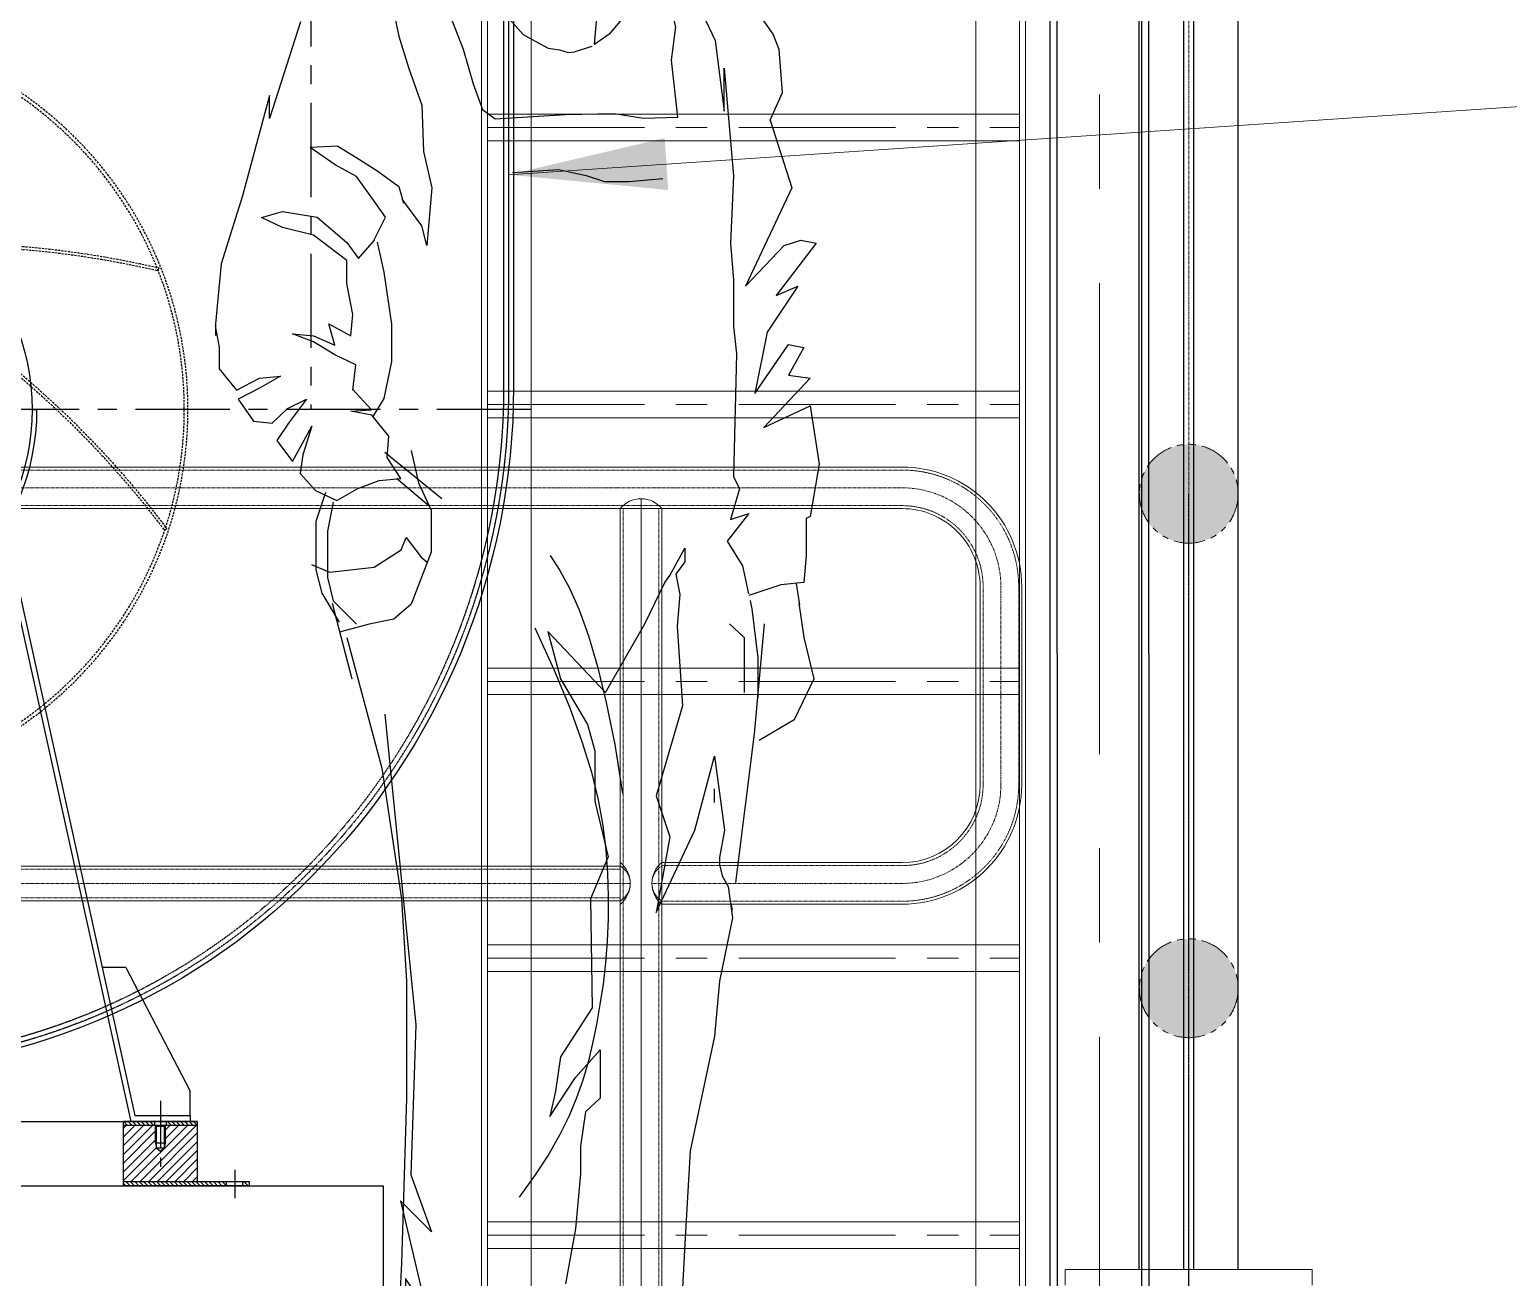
# Model space of a CAD drawing. Header units: millimetres. Extents: x -243837 to -5443, y 40 to 285140.
# Drawn here: x -87908 to -86412, y 127750 to 129011 of the extents above; entities that cross this region are included whole.
import ezdxf

# ---------------------------------------------------------------- set-up
doc = ezdxf.new("R2010")
doc.units = ezdxf.units.MM
for name, pattern in [('0', [0]), ('CENTER', [50.8, 31.75, -6.35, 6.35, -6.35]), ('CENTER2', [1.125, 0.75, -0.125, 0.125, -0.125]), ('DASHED', [0.75, 0.5, -0.25]), ('HIDDEN2', [0.1875, 0.125, -0.0625]), ('PHANTOM', [63.5, 31.75, -6.35, 6.35, -6.35, 6.35, -6.35])]:
    doc.linetypes.add(name, pattern=pattern)
for name, color, linetype, lineweight in [('CEN', 1, 'CENTER', 9), ('Conitnuous', 7, 'Continuous', 25), ('DIM', 1, 'Continuous', 9), ('kadyan', 143, 'Continuous', 13), ('OD-44.45NB PIPE', 30, 'Continuous', 13), ('phantom', 4, 'PHANTOM', 5), ('R-OBJECT', 2, 'Continuous', 20)]:
    doc.layers.add(name, color=color, linetype=linetype, lineweight=lineweight)
for name, color, linetype in [('center', 1, 'CENTER2'), ('DAS', 3, 'DASHED'), ('M_CENTERLINE', 4, 'CENTER'), ('M_HATCH', 8, 'Continuous'), ('M_HID', 3, 'HIDDEN2'), ('M_VIS', 2, 'Continuous'), ('MISC', 7, 'Continuous')]:
    doc.layers.add(name, color=color, linetype=linetype)
doc.styles.add('KA', font='romans.shx', dxfattribs={"width": 0.7})
doc.dimstyles.new('rakesh', dxfattribs={"dimscale": 160, "dimtxt": 2.5, "dimasz": 1, "dimexe": 0.8, "dimexo": 0.8, "dimgap": 1, "dimtad": 1, "dimdec": 0, "dimzin": 0, "dimdsep": 46, "dimtxsty": 'KA', "dimblk": 'OBLIQUE', "dimcen": 1.5, "dimclrd": 1, "dimclre": 1, "dimclrt": 2, "dimadec": 0, "dimazin": 0, "dimtfac": 1, "dimtdec": 0, "dimtmove": 0, "dimatfit": 2, "dimfxl": 0, "dimtolj": 1, "dimtzin": 0, "dimlwd": -1, "dimlwe": -1, "dimarcsym": 1})

# ---------------------------------------------------------------- blocks, each defined once
blk = doc.blocks.new('A$C1A88467A')
at = {"color": 6, "linetype": 'HIDDEN2', "lineweight": 5, "ltscale": 0.01}
for p, q in [((-475.2, 1024), (-763.8, 1024, 0.4)), ((-475.2, 1024), (763.8, 1024)), ((-475.2, 988), (-763.8, 988, 0.4)), ((-475.2, 988), (763.8, 988)), ((-517.8, 6, 0.4), (-517.8, 985, 0.4)), ((-517.8, 6, 0.4), (-517.8, 985, 0.4)), ((-481.8, 6, 0.4), (-481.8, 985, 0.4)), ((-481.8, 6, 0.4), (-481.8, 985, 0.4)), ((-763.8, 624, 0.4), (-520.8, 624, 0.4)), ((-475.2, 620.5), (-478.8, 620.5, 0.4)), ((-475.2, 620.5), (478.8, 620.5)), ((-763.8, 588, 0.4), (-520.8, 588, 0.4)), ((-475.2, 591.5), (-478.8, 591.5, 0.4)), ((-475.2, 591.5), (478.8, 591.5))]:
    blk.add_line(p, q, dxfattribs=at)
at = {"color": 1, "linetype": 'CENTER', "lineweight": 13, "ltscale": 0.1}
for p, q in [((-475.2, 1006), (-763.8, 1006, 0.4)), ((-475.2, 1006), (763.8, 1006)), ((-499.8, -7.8, 0.4), (-499.8, 995, 0.4)), ((-499.8, -10.2, 0.4), (-499.8, 995, 0.4)), ((-763.8, 606, 0.4), (-510.9, 606, 0.4)), ((-475.2, 606), (-488.9, 606, 0.4)), ((-475.2, 606), (488.9, 606))]:
    blk.add_line(p, q, dxfattribs=at)
at = {"color": 6, "linetype": 'HIDDEN2', "lineweight": 5, "ltscale": 0.01}
for points in [[(-763.8, 588, -0.414212), (-881.8, 706), (-881.8, 906, -0.414214), (-763.8, 1024, -0.414214)], [(-763.8, 624, -0.414212), (-845.8, 706), (-845.8, 906, -0.414214), (-763.8, 988, -0.414214)]]:
    blk.add_lwpolyline(points, format="xyb", dxfattribs=at)
at = {"color": 1, "linetype": 'CENTER', "lineweight": 13, "ltscale": 0.1}
blk.add_lwpolyline([(-763.8, 606, -0.414212), (-863.8, 706), (-863.8, 906, -0.414214), (-763.8, 1006)], format="xyb", dxfattribs=at)
at = {"layer": 'OD-44.45NB PIPE', "lineweight": 13}
for p, q in [((-475.2, 1027), (-763.8, 1027, 0.4)), ((-475.2, 1027), (763.8, 1027)), ((-475.2, 985), (-763.8, 985, 0.4)), ((-520.8, 6, 0.4), (-520.8, 985, 0.4)), ((-520.8, 6, 0.4), (-520.8, 985, 0.4)), ((-478.8, 6, 0.4), (-478.8, 985, 0.4)), ((-478.8, 6, 0.4), (-478.8, 985, 0.4)), ((-475.2, 985), (763.8, 985)), ((-763.8, 627, 0.4), (-520.8, 627, 0.4)), ((-475.2, 623.5), (-478.8, 623.5, 0.4)), ((-475.2, 623.5), (478.8, 623.5)), ((-763.8, 585, 0.4), (-520.8, 585, 0.4)), ((-475.2, 588.5), (-478.8, 588.5, 0.4)), ((-475.2, 588.5), (478.8, 588.5))]:
    blk.add_line(p, q, dxfattribs=at)
for points in [[(-763.8, 585, -0.414212), (-884.8, 706), (-884.8, 906, -0.414214), (-763.8, 1027, -0.414214)], [(-763.8, 627, -0.414212), (-842.8, 706), (-842.8, 906, -0.414214), (-763.8, 985, -0.414214)]]:
    blk.add_lwpolyline(points, format="xyb", dxfattribs=at)
for centre, radius, start, end in [((-499.8, 968, 0.4), 27, 38.9924, 141.0112), ((-499.8, 968, 0.4), 27, 38.9924, 141.0112), ((-537.9, 606, 0.4), 27.1, 309.0739, 50.9272), ((-531.1, 606, 0.4), 20.3, 300.5097, 59.4892), ((-531.1, 606, 0.4), 20.3, 300.5097, 59.4892), ((-468.6, 606, 0.4), 20.3, 120.5108, 239.4903), ((-461.8, 606, 0.4), 27.1, 129.0728, 230.9261)]:
    blk.add_arc(centre, radius, start, end, dxfattribs=at)
blk = doc.blocks.new('MAN1')
at = {"layer": 'MISC'}
for p, q in [((14.8, 1442.4), (19.2, 1496.5)), ((-244.8, 1339.8), (-273, 1338.2)), ((-244.8, 1339.8), (-226.6, 1328.4)), ((-226.6, 1328.4), (-204.5, 1314.3)), ((-204.5, 1314.3), (-183.1, 1298.9)), ((-183.1, 1298.9), (-178.4, 1282.1)), ((-322.2, 1267.5), (-300.8, 1273.5)), ((-300.8, 1273.5), (-265.8, 1267.8)), ((-300.8, 1257.5), (-322.2, 1267.5)), ((-269.7, 1249.8), (-300.8, 1257.5)), ((-265.8, 1267.8), (-236, 1242.1)), ((-236, 1224.1), (-269.7, 1249.8)), ((-236, 1242.1), (-223.9, 1226.1)), ((-223.9, 1226.1), (-207.9, 1244.7)), ((-236, 1200.7), (-236, 1224.1)), ((-229.9, 1169.3), (-236, 1200.7)), ((-231.9, 1147.9), (-229.9, 1169.3)), ((-369, 1157.9), (-365, 1136.5)), ((-254, 1159.9), (-231.9, 1147.9)), ((-248, 1138.5), (-254, 1159.9)), ((-290.8, 1149.9), (-269.4, 1147.9)), ((-269.4, 1141.8), (-290.8, 1149.9)), ((-269.4, 1147.9), (-248, 1138.5)), ((-248, 1128.5), (-269.4, 1141.8)), ((-365, 1136.5), (-365, 1114.4)), ((-226.6, 1118.5), (-248, 1128.5)), ((-365, 1114.4), (-347.6, 1093)), ((-302.8, 1107.1), (-324.2, 1095.1)), ((-324.2, 1105.1), (-302.8, 1107.1)), ((-229.7, 1093), (-226.6, 1118.5)), ((-347.6, 1093), (-324.2, 1105.1)), ((-324.2, 1095.1), (-345.6, 1083.7)), ((-210.8, 1073.1), (-230.2, 1093.9)), ((-345.6, 1083.7), (-330.2, 1061.6)), ((-295.9, 1074.4), (-276.5, 1083.7)), ((-276.5, 1083.7), (-295, 1059.6)), ((-311.2, 1059.6), (-295.9, 1074.4)), ((-231.9, 1071.7), (-210.8, 1073.1)), ((-210.6, 1067.6), (-231.9, 1071.7)), ((-193.2, 1046.3), (-210.6, 1067.6)), ((-330.2, 1061.6), (-311.2, 1059.6)), ((-295, 1059.6), (-306.8, 1042.2)), ((-290.8, 1020.9), (-271.4, 1056.4)), ((-271.4, 1056.4), (-280.2, 1027.6)), ((-306.8, 1042.2), (-290.8, 1020.9)), ((-195.2, 1024.9), (-193.2, 1046.3)), ((-280.2, 1027.6), (-283, 1008.6)), ((-181.1, 1003.5), (-195.2, 1024.9)), ((-283, 1008.6), (-267.4, 991.4)), ((-203.2, 1001.5), (-181.1, 1003.5)), ((-267.4, 991.4), (-246, 981.4)), ((-246, 981.4), (-224.6, 993.4)), ((-224.6, 993.4), (-203.2, 1001.5)), ((90.9, 905.5), (105.9, 933.3)), ((105.9, 933.3), (105.9, 919.4)), ((105.9, 919.4), (96.9, 906.9)), ((65.7, 856.8), (85.8, 898.5)), ((85.8, 898.5), (90.9, 905.5)), ((96.9, 906.9), (101.1, 886.3)), ((101.1, 886.3), (98.4, 854.2)), ((222.2, 875.8), (219, 897.3)), ((221.5, 877.7), (226.5, 842.9)), ((25.8, 787.2), (65.7, 856.8)), ((98.4, 854.2), (103.8, 773.8)), ((151.1, 856.8), (166.2, 842.9)), ((186.3, 856.8), (176.3, 745.6)), ((-235.7, 842.9), (-200.5, 710.8)), ((-32.7, 848.8), (-19.7, 801.2)), ((-32.7, 848.8), (25.8, 787.2)), ((166.2, 842.9), (166.2, 815.1)), ((226.5, 842.9), (236.6, 801.2)), ((166.2, 815.1), (166.2, 787.3)), ((-19.7, 801.2), (7.5, 755)), ((236.6, 801.2), (216.5, 759.5)), ((103.8, 773.8), (77, 682.7)), ((7.5, 755), (15.1, 728.3)), ((216.5, 759.5), (181.3, 738.6)), ((176.3, 745.6), (157.3, 595)), ((15.1, 728.3), (15.1, 677.4)), ((116, 648.2), (135.9, 722.9)), ((135.9, 722.9), (146.1, 648.2)), ((-200.5, 710.8), (-180.4, 578.7)), ((136.1, 676.1), (136.1, 690)), ((136.1, 690), (136.1, 690)), ((15.1, 677.4), (28.5, 621.1)), ((77, 682.7), (90.9, 641.3)), ((77, 564.9), (116, 648.2)), ((146.1, 648.2), (141.1, 620.4)), ((90.9, 641.3), (77, 564.9)), ((28.5, 621.1), (10.5, 578.7)), ((141.1, 620.4), (141.1, 613.5)), ((141.1, 613.5), (143.9, 601.8)), ((143.9, 601.8), (150, 591)), ((150, 591), (154.3, 559.5)), ((-180.4, 578.7), (-175.4, 495.3)), ((10.5, 578.7), (12.4, 468.4)), ((152.9, 572.4), (153.8, 567.1)), ((154.3, 559.5), (141.1, 495.3)), ((-175.4, 495.3), (-175.4, 377.1)), ((141.1, 495.3), (136.1, 439.7)), ((12.4, 468.4), (-19.7, 418.8)), ((136.1, 439.7), (111.5, 323.7)), ((-4.6, 398), (20.5, 425.8)), ((20.5, 425.8), (20.5, 377.1)), ((-19.7, 418.8), (-24.7, 384.1)), ((-30.4, 358.5), (-4.6, 398)), ((-175.4, 377.1), (-180.4, 210.2)), ((-24.7, 384.1), (-30.4, 358.5)), ((20.5, 377.1), (5.5, 363.2)), ((5.5, 363.2), (0.4, 328.4)), ((0.4, 328.4), (0.4, 300.6)), ((111.5, 323.7), (106.2, 229.9)), ((0.4, 300.6), (-4.6, 245)), ((-4.6, 245), (-14.6, 189.4)), ((106.2, 229.9), (103.5, 179)), ((-180.4, 210.2), (-185.5, 112.9))]:
    blk.add_line(p, q, dxfattribs=at)
for points in [[(-163.5, 1519.4), (-155.8, 1506.6), (-133.6, 1477.5), (-118.2, 1437.8), (-108.2, 1402.7), (-98.5, 1376.6), (-85.7, 1367.2), (-14.8, 1371.5), (34.5, 1372.6), (64.3, 1367.8), (98.9, 1368.9), (92.6, 1426.6), (97.1, 1460.4), (87.4, 1497.9), (68.5, 1527.3), (35.6, 1552.1)], [(35.6, 1552.1), (49.5, 1518), (49.5, 1493), (44.5, 1470.4), (29.5, 1452.8), (14.8, 1442.4)], [(192.3, 1365.9), (204.8, 1393.8), (201.6, 1437.3), (195.4, 1452.8), (173.7, 1483.9)], [(111.7, 1499.3), (136.6, 1446.5), (145.9, 1375), (145.9, 1418.5), (155.2, 1309.8), (152.1, 1241.5), (155.2, 1204.2), (155.2, 1157.6), (158.3, 1129.7), (155.2, 1005.5), (161.4, 993), (152.1, 962), (170.7, 968.2), (149, 940.2), (164.5, 915.4), (170.6, 886.9)], [(-205, 1507.7), (-191.7, 1491), (-183.3, 1451), (-173.3, 1419.3), (-160, 1381), (-158.3, 1334.3), (-150, 1297.6), (-155, 1239.2), (-160, 1259.2), (-180, 1285.9)], [(-90, 1496.5), (-73.6, 1470.6), (-57.6, 1452.4), (-45.3, 1445.8), (-32.2, 1438.6), (-20.6, 1437.1), (-11.8, 1434.2), (-5.3, 1434.9)], [(-282.7, 1465.4), (-314, 1367.5), (-314, 1391), (-341.4, 1289.3), (-362.9, 1220.8), (-368.8, 1160.1), (-368.8, 1148.3)], [(12.2, 1440.5), (12, 1440.3), (-5.3, 1434.9)], [(192.3, 1365.9), (214.1, 1297.5), (167.5, 1198.1), (206.4, 1239.2), (223.4, 1244.7), (238.9, 1241.6), (198.5, 1188.8), (220.3, 1198.1), (189.2, 1151.5), (176.8, 1089.4), (211, 1139.1), (226.5, 1136), (211, 1108), (232.7, 1104.9), (186.1, 1055.2), (232.7, 1077), (242, 1018), (232.7, 965.2), (228.7, 963.2), (228.7, 925.6), (226.5, 898.5), (226.5, 898.5), (203.2, 896.1), (170.9, 885.3)], [(-208.4, 1244.2), (-196.7, 1267.7), (-210.4, 1287.3), (-226, 1308.8), (-247.5, 1320.6), (-273, 1338.2)], [(-68.3, 1313.1), (-21.7, 1316.2), (6.2, 1310), (24.8, 1303.8), (49.7, 1303.8), (83.8, 1306.9)], [(-205.1, 1242.5), (-198.3, 1212.2), (-190.8, 1159.6), (-190.8, 1122), (-198.3, 1084.4), (-209.6, 1066.2)], [(-170.7, 1031.8), (-163.2, 999.2), (-150.7, 971.6), (-150.7, 929), (-170.7, 876.4), (-188.3, 861.3), (-213.3, 856.3), (-240.8, 848.8), (-243, 848.3)], [(-197.4, 1030.4), (-139.9, 983.3)], [(-185.7, 1004), (-152.7, 976.1)], [(-257.3, 989.6), (-267.1, 960.2), (-267.1, 930.9), (-267.1, 911.3), (-261.2, 887.8), (-243.6, 858.5)], [(-249.5, 979.8), (-255.3, 950.4), (-255.3, 903.5), (-249.5, 880), (-226, 856.5)], [(-271.6, 916.8), (-253.3, 909), (-208.3, 914), (-180.8, 931.5), (-175.8, 944.1), (-160.7, 924), (-154.5, 919)], [(-30.1, 925.7), (-20.3, 910.7), (-10.5, 892.6), (-0.9, 870.7), (8.5, 844.7), (17.7, 813.6), (26.6, 777.1), (35.1, 734.5), (43.1, 685.1)], [(-250.8, 877.7), (-230.7, 801.2)], [(172.1, 880.1), (173.8, 871.9), (180, 822.2), (180, 781.8)], [(-45.7, 852.5), (-26.2, 809.8), (-10.4, 771.7), (2, 737.6), (11.5, 706.7), (18.4, 678.6), (23.2, 652.6), (26.2, 628), (27.9, 604.4), (28.6, 581.2), (28.4, 558.3), (27.4, 535.9), (25.7, 513.9), (23.3, 492.5), (20.2, 471.7), (16.7, 451.6), (12.6, 432.2), (8.1, 413.6), (2.9, 395.4), (-3.4, 377.4), (-11, 359.2), (-20.3, 340.4), (-31.6, 320.6), (-45.2, 299.6), (-61.4, 277)], [(-197.4, 765.2), (-166, 451.2), (-171.2, 299.5), (-150.3, 242), (-181.7, 273.4), (-155.5, 163.5), (-176.4, 194.9), (-176.4, 116.4), (-171.2, 74.6), (-92.8, 53.6), (-3.9, 95.5), (-14.4, 74.6)]]:
    blk.add_lwpolyline(points, dxfattribs=at)
blk = doc.blocks.new('A$C042B05C4$0$')
at = {"layer": 'DAS', "color": 8}
for p, q in [((634.7, 1041.2), (631, 1039.7)), ((279.4, 989.9), (277.6, 986.3)), ((939.8, 852.2), (936, 853.3)), ((461.8, 750.2), (461.4, 746.2)), ((620.3, 740.4), (617.5, 737.5)), ((40.2, 722.2), (41.1, 718.3)), ((334, 655.9), (336.3, 652.6)), ((735.4, 630.9), (731.4, 630.6)), ((1052, 511.2), (1049.8, 514.5)), ((296.8, 501.5), (300.6, 500.4)), ((753.2, 473.1), (750, 475.4)), ((29, 363.4), (32.2, 361)), ((367.5, 359.2), (371.1, 360.9)), ((665.4, 340.7), (664.4, 344.6)), ((513.1, 295.7), (514.8, 299.4)), ((918.8, 177.8), (919.3, 181.8)), ((251.1, 81.4), (255.1, 81.6)), ((602.5, 8.1), (605.4, 10.8))]:
    blk.add_line(p, q, dxfattribs=at)
at = {"layer": 'DAS', "color": 8, "ltscale": 6}
for radius in [527.5, 522.5]:
    blk.add_circle((527.5, 527.5), radius, dxfattribs=at)
at = {"layer": 'DAS', "color": 8}
blk.add_circle((527.5, 527.5), 228.5, dxfattribs=at)
at = {"layer": 'DAS', "color": 8, "ltscale": 6}
for centre, radius, start, end in [((-571.5, 527.5), 1307, 4.5234, 23.0698), ((-571.5, 527.5), 1311, 4.5234, 23.0698), ((-314.4, -178.9), 1307, 44.5234, 63.0698), ((-314.4, -178.9), 1311, 44.5234, 63.0698), ((-314.4, 1233.9), 1307, 324.5234, 343.0698), ((-314.4, 1233.9), 1311, 324.5234, 343.0698), ((336.7, -554.8), 1311, 84.5234, 103.0698), ((336.7, -554.8), 1307, 84.5234, 103.0698), ((1077, -424.3), 1311, 124.5234, 143.0698), ((1077, -424.3), 1307, 124.5234, 143.0698), ((336.7, 1609.8), 1307, 284.5234, 303.0698), ((336.7, 1609.8), 1311, 284.5234, 303.0698), ((1560.2, 151.6), 1311, 164.5234, 183.0698), ((1560.2, 151.6), 1307, 164.5234, 183.0698), ((1560.2, 903.4), 1311, 204.5234, 223.0698), ((1560.2, 903.4), 1307, 204.5234, 223.0698), ((1077, 1479.3), 1311, 244.5234, 263.0698), ((1077, 1479.3), 1307, 244.5234, 263.0698)]:
    blk.add_arc(centre, radius, start, end, dxfattribs=at)
blk = doc.blocks.new('A$C59932330')
at = {"layer": 'M_HATCH'}
h = blk.add_hatch(dxfattribs=at)
h.set_pattern_fill('ANSI31', color=8, scale=25, style=0)
h.set_pattern_definition([(45, (-657.2017, 537.443), (-2.209709, 2.209709), [])])
h.paths.add_polyline_path([(-5.9, 7), (-5.9, 11), (-37.5, 11), (-37.5, 7)])
h.paths.add_polyline_path([(5.9, 11), (5.9, 7), (37.5, 7), (37.5, 11)])
h = blk.add_hatch(dxfattribs=at)
h.set_pattern_fill('ANSI31', color=8, scale=50, angle=90, style=0)
h.set_pattern_definition([(135, (-657.202, 544.443), (-4.419417, -4.419417), [])])
h.paths.add_polyline_path([(-37.5, 7), (-37.5, -50), (0, -50), (0, -18.9), (-4, -16), (-5, -11), (-5, 7)])
h.paths.add_polyline_path([(37.5, 7), (5, 7), (5, -11), (4, -16), (0, -18.9), (0, -50), (37.5, -50)])
h = blk.add_hatch(dxfattribs=at)
h.set_pattern_fill('ANSI31', color=8, scale=25, style=0)
h.set_pattern_definition([(45, (-930.6763, 638.6788), (-2.209709, 2.209709), [])])
h.paths.add_polyline_path([(-90, -54), (-83.3, -54), (-83.3, -50), (-90, -50)])
h.paths.add_polyline_path([(0, -54), (0, -50), (-66.8, -50), (-66.8, -54)])
h.paths.add_polyline_path([(0, -50), (0, -54), (37.5, -54), (37.5, -50)])
at = {"layer": 'M_CENTERLINE', "color": 8, "linetype": 'CENTER', "ltscale": 1.5}
for p, q in [((0, 31.9), (0, -42.6)), ((-75, -37.9), (-75, -66.4))]:
    blk.add_line(p, q, dxfattribs=at)
at = {"layer": 'M_VIS', "color": 8}
for p, q in [((-37.5, -50), (-37.5, 11)), ((-37.5, 11), (37.5, 11)), ((-37.5, 7), (37.5, 7)), ((-5.9, 7), (-5.9, 11)), ((-5, -11), (-5, 7)), ((-4, 6), (-5, 7)), ((-4, -16), (-4, 6)), ((-4, 6), (4, 6)), ((4, 6), (5, 7)), ((4, -16), (4, 6)), ((5, -11), (5, 7)), ((5.9, 7), (5.9, 11)), ((37.5, -54), (37.5, 11)), ((-5, -11), (5, -11)), ((-4, -16), (-5, -11)), ((5, -11), (4, -16)), ((-4, -16), (4, -16)), ((-4, -16), (0, -18.9)), ((4, -16), (0, -18.9)), ((-90, -50), (37.5, -50)), ((-90, -54), (-90, -50)), ((-90, -54), (37.5, -54)), ((-83.3, -54), (-83.3, -50)), ((-66.8, -54), (-66.8, -50))]:
    blk.add_line(p, q, dxfattribs=at)
blk = doc.blocks.new('A$C5D705BA4')
blk.add_line((369.1, 371), (369.1, 365))
at = {"color": 7}
blk.add_lwpolyline([(174.1, 0), (1344.1, 0), (1344.1, 300), (174.1, 300)], close=True, dxfattribs=at)
at = {"layer": 'M_CENTERLINE', "color": 1, "linetype": 'CENTER', "ltscale": 3}
for p, q in [((247.1, 1852), (247.1, 1085)), ((24.4, 1085), (1423.2, 1085))]:
    blk.add_line(p, q, dxfattribs=at)
at = {"layer": 'M_HID'}
blk.add_line((52.1, 1702), (52.1, 1107.6), dxfattribs=at)
blk.add_lwpolyline([(47.1, 1702), (47.1, 1107.6, 0.198912), (251.2, 614.8, 0.414214), (1191.7, 614.8, 0.278304), (1348.7, 1249.6, 0.46957), (514.1, 1595.1, -0.560477), (447.9, 1634.4), (447.1, 1702)], format="xyb", close=True, dxfattribs=at)
for centre, radius, start, end in [((788.1, 1076), 581.9, 17.2085, 117.8219), ((744.1, 1107.6), 692, 180, 225), ((721.4, 1085), 660, 225, 315)]:
    blk.add_arc(centre, radius, start, end, dxfattribs=at)
at = {"layer": 'M_VIS'}
for p, q in [((42.1, 1702), (42.1, 1107.6)), ((545.3, 915), (425.3, 371)), ((549.1, 909), (429.1, 365)), ((434.2, 520.7), (369.1, 395.8)), ((434.2, 520.7), (458.3, 520.7)), ((369.1, 371), (369.1, 395.8)), ((1156.6, 365), (361.6, 365)), ((425.3, 371), (369.1, 371))]:
    blk.add_line(p, q, dxfattribs=at)
for centre, radius, start, end in [((788.1, 1076), 591.9, 17.2085, 117.8219), ((744.1, 1107.6), 702, 180, 225), ((721.4, 1085), 670, 225, 315)]:
    blk.add_arc(centre, radius, start, end, dxfattribs=at)
at = {"xscale": 0.7349999999860302, "yscale": 0.7350000000005821, "zscale": 0.735}
blk.add_blockref('A$C042B05C4$0$', (371.4, 697.3), dxfattribs=at)
at = {"layer": 'M_VIS'}
blk.add_blockref('A$C59932330', (399.1, 354), dxfattribs=at)
blk = doc.blocks.new('611 BF4')
at = {"ltscale": 10}
for p, q in [((159.8, 10, -9), (159.7, 2465, -58.9)), ((167.1, 10, -9), (167, 2465, -58.9)), ((252.5, 10, -9), (252.4, 2465, -58.9)), ((259.8, 10, -9), (259.7, 2465, -57)), ((-870, 1085, -10.7), (-865, 1085, -10.7))]:
    blk.add_line(p, q, dxfattribs=at)
blk.add_circle((-1100, 1085, -10.7), 230, dxfattribs=at)
blk.add_arc((-1100, 1085, -10.7), 235, 180, 0, dxfattribs=at)
at = {"layer": 'CEN', "ltscale": 15}
blk.add_line((209.8, -25.5, -9), (209.7, 2750, -65.8), dxfattribs=at)
at = {"ltscale": 10, "xscale": -1}
blk.add_blockref('A$C5D705BA4', (-340.9, 0, -10.7), dxfattribs=at)
blk = doc.blocks.new('_Oblique')
at = {"color": 0, "linetype": 'ByBlock', "lineweight": -2}
blk.add_line((-0.5, -0.5), (0.5, 0.5), dxfattribs=at)
blk = doc.blocks.new('A$C2FB84F51')
at = {"color": 7}
for p, q in [((7313.4, 216, -1), (7563.4, 216, -1)), ((7313.4, 216, -1), (7313.4, 200, -1)), ((7563.4, 216, -1), (7563.4, 200, -1))]:
    blk.add_line(p, q, dxfattribs=at)
at = {"layer": 'Conitnuous'}
for p, q in [((7388.4, 215.9, 2.4), (7388.4, 8677.5, 141.8)), ((7433.4, 215.9, 2.5), (7433.4, 8677.5, 141.9)), ((7443.4, 215.9, 2.5), (7443.4, 8677.5, 141.9)), ((7488.4, 215.9, 2.4), (7488.4, 8677.5, 141.8))]:
    blk.add_line(p, q, dxfattribs=at)
at = {"layer": 'kadyan', "color": 1, "linetype": 'CENTER', "lineweight": 9, "ltscale": 0.1}
blk.add_line((7438.4, 8677.6, 138.3), (7438.4, 0, -1), dxfattribs=at)
blk = doc.blocks.new('A$C1D572FE8')
at = {"layer": 'R-OBJECT', "ltscale": 10}
blk.add_blockref('A$C2FB84F51', (0, 0), dxfattribs=at)
blk = doc.blocks.new('A$C210A7368')
at = {"color": 7}
for p, q in [((25, 43.8), (25, 2783.8)), ((31, 43.8), (31, 2783.8)), ((75, 43.8), (75, 2783.8)), ((525, 43.8), (525, 2783.8)), ((569, 43.8), (569, 2783.8)), ((575, 43.8), (575, 2783.8))]:
    blk.add_line(p, q, dxfattribs=at)
at = {"color": 7, "linetype": '0'}
for p, q in [((31, 1417.6), (569, 1417.6)), ((31, 1390.7), (569, 1390.7)), ((31, 1137.6), (569, 1137.6)), ((31, 1110.7), (569, 1110.7)), ((31, 857.6), (569, 857.6)), ((31, 830.7), (569, 830.7)), ((31, 577.6), (569, 577.6)), ((31, 550.7), (569, 550.7)), ((31, 297.6), (569, 297.6)), ((31, 270.7), (569, 270.7))]:
    blk.add_line(p, q, dxfattribs=at)
at = {"color": 1, "linetype": 'CENTER', "ltscale": 5}
for p, q in [((31, 1404.1), (569, 1404.1)), ((31, 1124.1), (569, 1124.1)), ((31, 844.1), (569, 844.1)), ((31, 564.1), (569, 564.1)), ((31, 284.1), (569, 284.1))]:
    blk.add_line(p, q, dxfattribs=at)
blk = doc.blocks.new('A$C6D9D5851')
blk.add_blockref('611 BF4', (-500, 700.3, 21.6))
at = {"layer": 'R-OBJECT', "ltscale": 10, "annotation_type": 0, "has_hookline": 1, "hookline_direction": 0, "text_width": 1866.7}
blk.add_leader([(-888, 2022.6, 159.8), (388.8, 2108.6, 159.8)], dimstyle='rakesh', override={"dimexe": 1.2, "dimgap": 1, "dimtad": 1, "dimtfill": 1}, dxfattribs=at)

msp = doc.modelspace()

# ---------------------------------------------------------------- hatches: boundary and pattern name
at = {"layer": 'phantom'}
h = msp.add_hatch(color=256, dxfattribs=at)
edge = h.paths.add_edge_path()
edge.add_line((-86785.73, 128542.08), (-86685.73, 128542.08))
edge.add_ellipse((-86735.73, 128542.08), major_axis=(35.36, 35.36), ratio=1, start_angle=315, end_angle=495)
edge = h.paths.add_edge_path()
edge.add_line((-86685.73, 128542.08), (-86735.73, 128542.08))
edge.add_line((-86735.73, 128542.08), (-86735.73, 128492.08))
edge.add_ellipse((-86735.73, 128542.08), major_axis=(35.36, 35.36), ratio=1, start_angle=225, end_angle=315)
edge = h.paths.add_edge_path()
edge.add_line((-86735.73, 128542.08), (-86785.73, 128542.08))
edge.add_ellipse((-86735.73, 128542.08), major_axis=(35.36, 35.36), ratio=1, start_angle=135, end_angle=225)
edge.add_line((-86735.73, 128492.08), (-86735.73, 128542.08))
h = msp.add_hatch(color=256, dxfattribs=at)
edge = h.paths.add_edge_path()
edge.add_line((-86785.73, 128042.08), (-86685.73, 128042.08))
edge.add_ellipse((-86735.73, 128042.08), major_axis=(35.36, 35.36), ratio=1, start_angle=315, end_angle=495)
edge = h.paths.add_edge_path()
edge.add_line((-86685.73, 128042.08), (-86735.73, 128042.08))
edge.add_line((-86735.73, 128042.08), (-86735.73, 127992.08))
edge.add_ellipse((-86735.73, 128042.08), major_axis=(35.36, 35.36), ratio=1, start_angle=225, end_angle=315)
edge = h.paths.add_edge_path()
edge.add_line((-86735.73, 128042.08), (-86785.73, 128042.08))
edge.add_ellipse((-86735.73, 128042.08), major_axis=(35.36, 35.36), ratio=1, start_angle=135, end_angle=225)
edge.add_line((-86735.73, 127992.08), (-86735.73, 128042.08))

# ---------------------------------------------------------------- linework, layer by layer
at = {"layer": 'center'}
msp.add_line((-86735.73, 127542.08, 0), (-86735.73, 128542.08, 0), dxfattribs=at)
at = {"layer": 'phantom', "extrusion": (0, 0, -1)}
for centre in [(-86735.73, 128542.08, 0), (-86735.73, 128042.08, 0)]:
    msp.add_ellipse(centre, major_axis=(50, 0.01), ratio=1, start_param=3.1418097, end_param=9.424995, dxfattribs=at)

# ---------------------------------------------------------------- block references
at = {"color": 7, "linetype": 'ByBlock', "lineweight": 9, "xscale": -1}
msp.add_blockref('A$C1A88467A', (-87789.56, 127542.08, 0.41), dxfattribs=at)
at = {"layer": 'DIM'}
msp.add_blockref('MAN1', (-87351.5, 127553.89, 0), dxfattribs=at)

# ---------------------------------------------------------------- next in the draw order: block references
at = {"ltscale": 10}
msp.add_blockref('A$C6D9D5851', (-86535.73, 126842.08, 0), dxfattribs=at)

# ---------------------------------------------------------------- next in the draw order: block references
at = {"layer": 'R-OBJECT', "ltscale": 10}
for name, p in [('A$C1D572FE8', (-94174.17, 127541.76, 10.58)), ('A$C210A7368', (-87475.96, 127508.3, 12.61))]:
    msp.add_blockref(name, p, dxfattribs=at)

doc.saveas('drawing.dxf')
